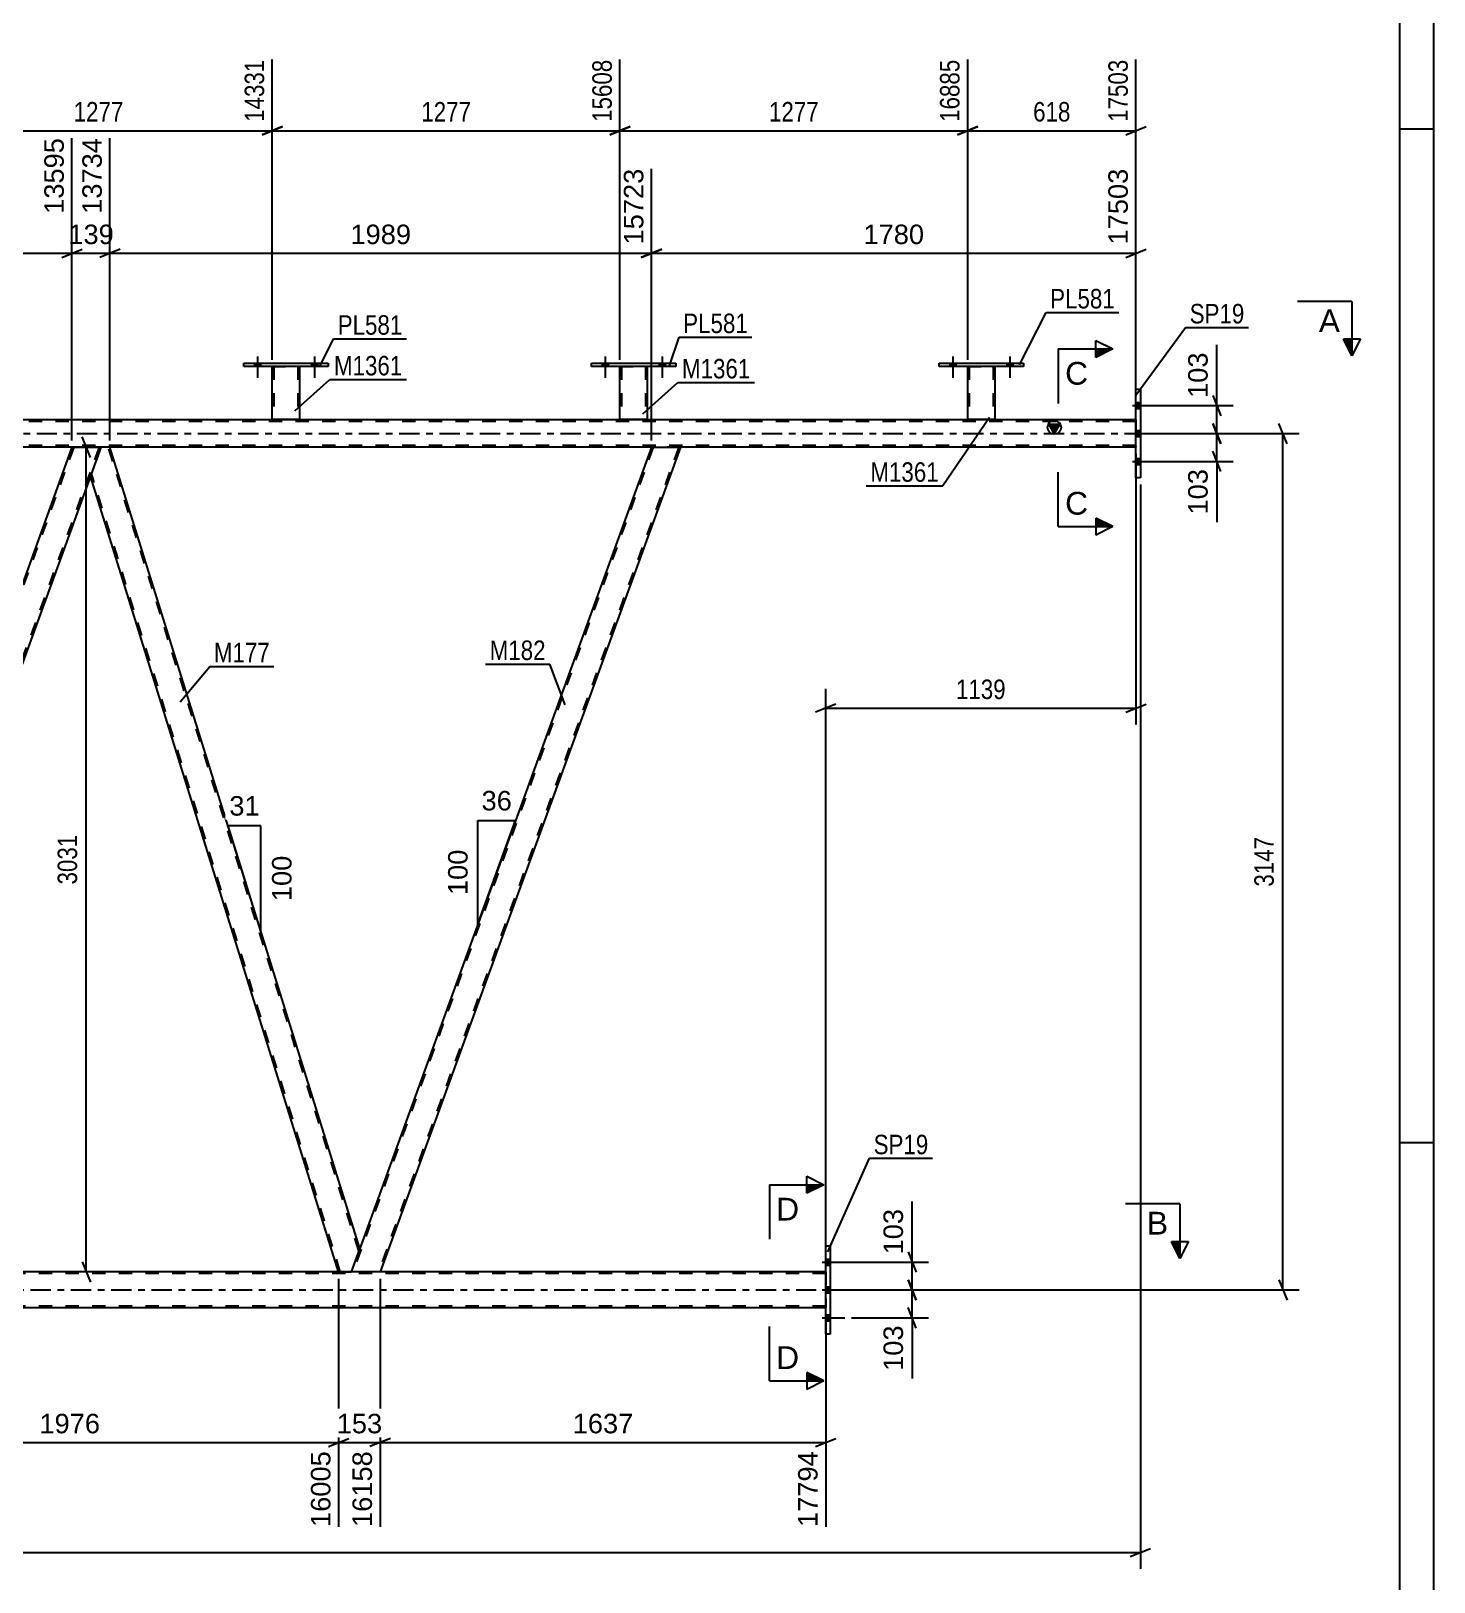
# Model space of a CAD drawing. Header units: millimetres. Extents: x -116 to 725, y -402 to 192.
# Drawn here: x 519.2 to 725.3, y -168.8 to 59.2 of the extents above; entities that cross this region are included whole.
import ezdxf

# ---------------------------------------------------------------- set-up
doc = ezdxf.new("R2010")
doc.units = ezdxf.units.MM
doc.linetypes.add('DXK_LINE_DOT2', pattern=[3.9198, 1.9599, -1.9599])
doc.linetypes.add('DXK_LINE_DOT3', pattern=[5.9187, 2.979, -0.9799, 0.9799, -0.9799])
doc.styles.add('Arial', font='ARIAL.TTF', dxfattribs={"height": 0.2})
doc.styles.add('Arial Narrow', font='ARIALN.TTF', dxfattribs={"height": 0.2})

# ---------------------------------------------------------------- blocks, each defined once
blk = doc.blocks.new('Unknown-200057545-1133')
at = {"color": 5, "linetype": 'Continuous'}
for p, q in [((725.28, -402.25), (725.28, 191.75)), ((720.28, -397.25), (720.28, 186.75)), ((725.28, 44.75), (720.28, 44.75)), ((725.28, -104.25), (720.28, -104.25))]:
    blk.add_line(p, q, dxfattribs=at)
blk = doc.blocks.new('Bolt-200057545-4568 - 4561')
at = {"linetype": 'Continuous'}
for points in [[(654.13, 9.84), (655.01, 9.84), (655.01, 10.32), (654.13, 10.32)], [(662.53, 9.84), (663.41, 9.84), (663.41, 10.32), (662.53, 10.32)]]:
    blk.add_hatch(color=1, dxfattribs=at).paths.add_polyline_path(points)
at = {"color": 1, "linetype": 'Continuous'}
for p, q in [((654.13, 10.32), (654.13, 9.84)), ((654.57, 11.32), (654.57, 8.2)), ((655.01, 10.32), (655.01, 9.84)), ((662.53, 10.32), (662.53, 9.84)), ((662.97, 11.32), (662.97, 8.2)), ((663.41, 10.32), (663.41, 9.84))]:
    blk.add_line(p, q, dxfattribs=at)
blk = doc.blocks.new('Bolt-200057545-4567 - 4561')
at = {"linetype": 'Continuous'}
for points in [[(654.13, 9.84), (655.01, 9.84), (655.01, 10.32), (654.13, 10.32)], [(662.53, 9.84), (663.41, 9.84), (663.41, 10.32), (662.53, 10.32)]]:
    blk.add_hatch(color=1, dxfattribs=at).paths.add_polyline_path(points)
at = {"color": 1, "linetype": 'Continuous'}
for p, q in [((654.13, 10.32), (654.13, 9.84)), ((654.57, 11.32), (654.57, 8.2)), ((655.01, 10.32), (655.01, 9.84)), ((662.53, 10.32), (662.53, 9.84)), ((662.97, 11.32), (662.97, 8.2)), ((663.41, 10.32), (663.41, 9.84))]:
    blk.add_line(p, q, dxfattribs=at)
blk = doc.blocks.new('Bolt-200057545-4569 - 4561')
at = {"linetype": 'Continuous'}
for points in [[(603.05, 9.84), (603.93, 9.84), (603.93, 10.32), (603.05, 10.32)], [(611.45, 9.84), (612.33, 9.84), (612.33, 10.32), (611.45, 10.32)]]:
    blk.add_hatch(color=1, dxfattribs=at).paths.add_polyline_path(points)
at = {"color": 1, "linetype": 'Continuous'}
for p, q in [((603.05, 10.32), (603.05, 9.84)), ((603.49, 11.32), (603.49, 8.2)), ((603.93, 10.32), (603.93, 9.84)), ((611.45, 10.32), (611.45, 9.84)), ((611.89, 11.32), (611.89, 8.2)), ((612.33, 10.32), (612.33, 9.84))]:
    blk.add_line(p, q, dxfattribs=at)
blk = doc.blocks.new('Bolt-200057545-4570 - 4561')
at = {"linetype": 'Continuous'}
for points in [[(603.05, 9.84), (603.93, 9.84), (603.93, 10.32), (603.05, 10.32)], [(611.45, 9.84), (612.33, 9.84), (612.33, 10.32), (611.45, 10.32)]]:
    blk.add_hatch(color=1, dxfattribs=at).paths.add_polyline_path(points)
at = {"color": 1, "linetype": 'Continuous'}
for p, q in [((603.05, 10.32), (603.05, 9.84)), ((603.49, 11.32), (603.49, 8.2)), ((603.93, 10.32), (603.93, 9.84)), ((611.45, 10.32), (611.45, 9.84)), ((611.89, 11.32), (611.89, 8.2)), ((612.33, 10.32), (612.33, 9.84))]:
    blk.add_line(p, q, dxfattribs=at)
blk = doc.blocks.new('Bolt-200057545-4571 - 4561')
at = {"linetype": 'Continuous'}
for points in [[(551.97, 9.84), (552.85, 9.84), (552.85, 10.32), (551.97, 10.32)], [(560.37, 9.84), (561.25, 9.84), (561.25, 10.32), (560.37, 10.32)]]:
    blk.add_hatch(color=1, dxfattribs=at).paths.add_polyline_path(points)
at = {"color": 1, "linetype": 'Continuous'}
for p, q in [((551.97, 10.32), (551.97, 9.84)), ((552.41, 11.32), (552.41, 8.2)), ((552.85, 10.32), (552.85, 9.84)), ((560.37, 10.32), (560.37, 9.84)), ((560.81, 11.32), (560.81, 8.2)), ((561.25, 10.32), (561.25, 9.84))]:
    blk.add_line(p, q, dxfattribs=at)
blk = doc.blocks.new('Part-200057545-4653 - 4561')
at = {"color": 2, "linetype": 'Continuous'}
for p, q in [((652.57, 9.84), (652.57, 10.32)), ((652.57, 10.32), (664.97, 10.32)), ((664.97, 9.84), (652.57, 9.84)), ((664.97, 10.32), (664.97, 9.84))]:
    blk.add_line(p, q, dxfattribs=at)
blk = doc.blocks.new('Bolt-200057545-4572 - 4561')
at = {"linetype": 'Continuous'}
for points in [[(551.97, 9.84), (552.85, 9.84), (552.85, 10.32), (551.97, 10.32)], [(560.37, 9.84), (561.25, 9.84), (561.25, 10.32), (560.37, 10.32)]]:
    blk.add_hatch(color=1, dxfattribs=at).paths.add_polyline_path(points)
at = {"color": 1, "linetype": 'Continuous'}
for p, q in [((551.97, 10.32), (551.97, 9.84)), ((552.41, 11.32), (552.41, 8.2)), ((552.85, 10.32), (552.85, 9.84)), ((560.37, 10.32), (560.37, 9.84)), ((560.81, 11.32), (560.81, 8.2)), ((561.25, 10.32), (561.25, 9.84))]:
    blk.add_line(p, q, dxfattribs=at)
blk = doc.blocks.new('Part-200057545-4658 - 4561')
at = {"color": 2, "linetype": 'Continuous'}
for p, q in [((656.77, 2.07), (656.77, 9.84)), ((660.77, 9.84), (660.77, 2.07)), ((660.74, 2.07), (656.77, 2.07)), ((660.77, 2.07), (660.74, 2.07))]:
    blk.add_line(p, q, dxfattribs=at)
at = {"color": 7, "linetype": 'DXK_LINE_DOT2'}
for p, q in [((656.77, 9.84), (660.77, 9.84)), ((656.77, 9.84), (656.77, 9.84)), ((656.77, 9.84), (656.77, 9.84)), ((657.01, 9.84), (657.01, 2.07)), ((660.53, 9.84), (660.53, 2.07)), ((660.77, 9.84), (660.77, 9.84)), ((660.77, 9.84), (660.77, 9.84)), ((660.46, 2.07), (660.48, 2.07)), ((660.48, 2.07), (660.52, 2.07)), ((660.52, 2.07), (660.53, 2.07))]:
    blk.add_line(p, q, dxfattribs=at)
blk = doc.blocks.new('Part-200057545-4678 - 4561')
at = {"color": 2, "linetype": 'Continuous'}
for p, q in [((554.61, 2.07), (554.61, 9.84)), ((558.61, 9.84), (558.61, 2.07)), ((558.58, 2.07), (554.61, 2.07)), ((558.61, 2.07), (558.58, 2.07))]:
    blk.add_line(p, q, dxfattribs=at)
at = {"color": 7, "linetype": 'DXK_LINE_DOT2'}
for p, q in [((554.61, 9.84), (558.61, 9.84)), ((554.61, 9.84), (554.61, 9.84)), ((554.61, 9.84), (554.61, 9.84)), ((554.85, 9.84), (554.85, 2.07)), ((558.37, 9.84), (558.37, 2.07)), ((558.61, 9.84), (558.61, 9.84)), ((558.61, 9.84), (558.61, 9.84)), ((558.3, 2.07), (558.32, 2.07)), ((558.32, 2.07), (558.36, 2.07)), ((558.36, 2.07), (558.37, 2.07))]:
    blk.add_line(p, q, dxfattribs=at)
blk = doc.blocks.new('Part-200057545-5009 - 4561')
at = {"color": 7, "linetype": 'DXK_LINE_DOT2'}
for p, q in [((610.57, -2), (566.45, -123.22)), ((614.32, -2), (570.2, -123.22)), ((567.46, -119.75), (566.2, -123.22)), ((570.45, -123.22), (566.2, -123.22))]:
    blk.add_line(p, q, dxfattribs=at)
at = {"color": 2, "linetype": 'Continuous'}
for p, q in [((610.32, -2), (567.46, -119.75)), ((614.57, -2), (570.45, -123.22)), ((610.32, -2), (614.57, -2))]:
    blk.add_line(p, q, dxfattribs=at)
blk = doc.blocks.new('Part-200057545-4663 - 4561')
at = {"color": 2, "linetype": 'Continuous'}
for p, q in [((601.49, 9.84), (601.49, 10.32)), ((601.49, 10.32), (613.89, 10.32)), ((613.89, 9.84), (601.49, 9.84)), ((613.89, 10.32), (613.89, 9.84))]:
    blk.add_line(p, q, dxfattribs=at)
blk = doc.blocks.new('Part-200057545-4668 - 4561')
at = {"color": 2, "linetype": 'Continuous'}
for p, q in [((605.69, 2.07), (605.69, 9.84)), ((609.69, 9.84), (609.69, 2.07)), ((609.66, 2.07), (605.69, 2.07)), ((609.69, 2.07), (609.66, 2.07))]:
    blk.add_line(p, q, dxfattribs=at)
at = {"color": 7, "linetype": 'DXK_LINE_DOT2'}
for p, q in [((605.69, 9.84), (609.69, 9.84)), ((605.69, 9.84), (605.69, 9.84)), ((605.69, 9.84), (605.69, 9.84)), ((605.93, 9.84), (605.93, 2.07)), ((609.45, 9.84), (609.45, 2.07)), ((609.69, 9.84), (609.69, 9.84)), ((609.69, 9.84), (609.69, 9.84)), ((609.38, 2.07), (609.4, 2.07)), ((609.4, 2.07), (609.44, 2.07)), ((609.44, 2.07), (609.45, 2.07))]:
    blk.add_line(p, q, dxfattribs=at)
blk = doc.blocks.new('Part-200057545-4673 - 4561')
at = {"color": 2, "linetype": 'Continuous'}
for p, q in [((550.41, 9.84), (550.41, 10.32)), ((550.41, 10.32), (562.81, 10.32)), ((562.81, 9.84), (550.41, 9.84)), ((562.81, 10.32), (562.81, 9.84))]:
    blk.add_line(p, q, dxfattribs=at)
blk = doc.blocks.new('Bolt-200057545-4868 - 4561')
at = {"linetype": 'Continuous'}
for points in [[(636.56, -122.2), (636.56, -121.32), (635.92, -121.32), (635.92, -122.2)], [(636.56, -122.2), (636.56, -121.32), (635.92, -121.32), (635.92, -122.2)], [(636.56, -122.2), (636.56, -121.32), (635.92, -121.32), (635.92, -122.2)], [(636.56, -126.3), (636.56, -125.42), (635.92, -125.42), (635.92, -126.3)], [(636.56, -126.3), (636.56, -125.42), (635.92, -125.42), (635.92, -126.3)], [(636.56, -130.4), (636.56, -129.52), (635.92, -129.52), (635.92, -130.4)], [(636.56, -130.4), (636.56, -129.52), (635.92, -129.52), (635.92, -130.4)], [(636.56, -130.4), (636.56, -129.52), (635.92, -129.52), (635.92, -130.4)]]:
    blk.add_hatch(color=1, dxfattribs=at).paths.add_polyline_path(points)
at = {"color": 1, "linetype": 'Continuous'}
for p, q in [((635.4, -121.76), (638.72, -121.76)), ((635.4, -121.76), (638.72, -121.76)), ((635.4, -121.76), (638.72, -121.76)), ((635.92, -121.32), (636.56, -121.32)), ((635.92, -121.32), (636.56, -121.32)), ((635.92, -121.32), (636.56, -121.32)), ((635.92, -122.2), (636.56, -122.2)), ((635.92, -122.2), (636.56, -122.2)), ((635.92, -122.2), (636.56, -122.2)), ((635.4, -125.86), (638.72, -125.86)), ((635.4, -125.86), (638.72, -125.86)), ((635.92, -125.42), (636.56, -125.42)), ((635.92, -125.42), (636.56, -125.42)), ((635.92, -126.3), (636.56, -126.3)), ((635.92, -126.3), (636.56, -126.3)), ((635.92, -129.52), (636.56, -129.52)), ((635.92, -129.52), (636.56, -129.52)), ((635.92, -129.52), (636.56, -129.52)), ((635.4, -129.96), (638.72, -129.96)), ((635.4, -129.96), (638.72, -129.96)), ((635.4, -129.96), (638.72, -129.96)), ((635.92, -130.4), (636.56, -130.4)), ((635.92, -130.4), (636.56, -130.4)), ((635.92, -130.4), (636.56, -130.4))]:
    blk.add_line(p, q, dxfattribs=at)
blk = doc.blocks.new('Part-200057545-4930 - 4561')
at = {"color": 7, "linetype": 'DXK_LINE_DOT2'}
for p, q in [((635.92, -123.46), (-43.18, -123.46)), ((635.92, -123.22), (635.92, -128.5)), ((635.92, -128.26), (-43.18, -128.26))]:
    blk.add_line(p, q, dxfattribs=at)
at = {"color": 2, "linetype": 'Continuous'}
for p, q in [((635.92, -123.22), (489.78, -123.22)), ((635.92, -128.5), (489.78, -128.5))]:
    blk.add_line(p, q, dxfattribs=at)
at = {"color": 7, "linetype": 'DXK_LINE_DOT3'}
blk.add_line((-43.18, -125.86), (635.92, -125.86), dxfattribs=at)
blk = doc.blocks.new('Part-200057545-4824 - 4561')
at = {"linetype": 'Continuous'}
blk.add_hatch(color=2, dxfattribs=at).paths.add_polyline_path([(669.5, 0), (668.7, 1.4), (670.3, 1.4)])
at = {"color": 7, "linetype": 'DXK_LINE_DOT2'}
for p, q in [((681.5, 1.76), (-18.61, 1.76)), ((681.5, 2), (681.5, -2)), ((681.5, -1.76), (-18.61, -1.76)), ((530.76, -2), (525.18, -2)), ((614.57, -2), (610.32, -2))]:
    blk.add_line(p, q, dxfattribs=at)
at = {"color": 2, "linetype": 'Continuous'}
for p, q in [((681.5, 2), (105.13, 2)), ((669.5, 0), (668.7, 1.4)), ((668.7, 1.4), (670.3, 1.4)), ((670.3, 1.4), (669.5, 0)), ((525.18, -2), (445.62, -2)), ((610.32, -2), (530.76, -2)), ((681.5, -2), (614.57, -2))]:
    blk.add_line(p, q, dxfattribs=at)
at = {"color": 7, "linetype": 'DXK_LINE_DOT3'}
blk.add_line((-18.61, 0), (681.5, 0), dxfattribs=at)
at = {"color": 2, "linetype": 'Continuous'}
blk.add_circle((669.5, 0.9), 1, dxfattribs=at)
blk = doc.blocks.new('Part-200057545-4950 - 4561')
at = {"color": 2, "linetype": 'Continuous'}
for p, q in [((681.5, -6.5), (681.5, 6.5)), ((681.5, 6.5), (682.14, 6.5)), ((682.14, 6.5), (682.14, -6.5)), ((682.14, -6.5), (681.5, -6.5))]:
    blk.add_line(p, q, dxfattribs=at)
blk = doc.blocks.new('Bolt-200057545-4869 - 4561')
at = {"linetype": 'Continuous'}
for points in [[(682.14, 3.66), (682.14, 4.54), (681.5, 4.54), (681.5, 3.66)], [(682.14, 3.66), (682.14, 4.54), (681.5, 4.54), (681.5, 3.66)], [(682.14, 3.66), (682.14, 4.54), (681.5, 4.54), (681.5, 3.66)], [(682.14, -0.44), (682.14, 0.44), (681.5, 0.44), (681.5, -0.44)], [(682.14, -0.44), (682.14, 0.44), (681.5, 0.44), (681.5, -0.44)], [(682.14, -4.54), (682.14, -3.66), (681.5, -3.66), (681.5, -4.54)], [(682.14, -4.54), (682.14, -3.66), (681.5, -3.66), (681.5, -4.54)], [(682.14, -4.54), (682.14, -3.66), (681.5, -3.66), (681.5, -4.54)]]:
    blk.add_hatch(color=1, dxfattribs=at).paths.add_polyline_path(points)
at = {"color": 1, "linetype": 'Continuous'}
for p, q in [((680.98, 4.1), (684.3, 4.1)), ((680.98, 4.1), (684.3, 4.1)), ((680.98, 4.1), (684.3, 4.1)), ((681.5, 4.54), (682.14, 4.54)), ((681.5, 4.54), (682.14, 4.54)), ((681.5, 4.54), (682.14, 4.54)), ((681.5, 3.66), (682.14, 3.66)), ((681.5, 3.66), (682.14, 3.66)), ((681.5, 3.66), (682.14, 3.66)), ((681.5, 0.44), (682.14, 0.44)), ((681.5, 0.44), (682.14, 0.44)), ((680.98, 0), (684.3, 0)), ((680.98, 0), (684.3, 0)), ((681.5, -0.44), (682.14, -0.44)), ((681.5, -0.44), (682.14, -0.44)), ((680.98, -4.1), (684.3, -4.1)), ((680.98, -4.1), (684.3, -4.1)), ((680.98, -4.1), (684.3, -4.1)), ((681.5, -3.66), (682.14, -3.66)), ((681.5, -3.66), (682.14, -3.66)), ((681.5, -3.66), (682.14, -3.66)), ((681.5, -4.54), (682.14, -4.54)), ((681.5, -4.54), (682.14, -4.54)), ((681.5, -4.54), (682.14, -4.54))]:
    blk.add_line(p, q, dxfattribs=at)
blk = doc.blocks.new('Part-200057545-4945 - 4561')
at = {"color": 2, "linetype": 'Continuous'}
for p, q in [((635.92, -132.36), (635.92, -119.36)), ((635.92, -119.36), (636.56, -119.36)), ((636.56, -119.36), (636.56, -132.36)), ((636.56, -132.36), (635.92, -132.36))]:
    blk.add_line(p, q, dxfattribs=at)
blk = doc.blocks.new('Part-200057545-5014 - 4561')
at = {"color": 2, "linetype": 'Continuous'}
for p, q in [((529.44, -2), (527.89, -6.25)), ((530.76, -2), (529.44, -2)), ((567.46, -119.75), (530.76, -2)), ((564.35, -123.22), (527.89, -6.25)), ((567.19, -120.49), (566.2, -123.22)), ((567.46, -119.75), (567.19, -120.49))]:
    blk.add_line(p, q, dxfattribs=at)
at = {"color": 7, "linetype": 'DXK_LINE_DOT2'}
for p, q in [((567.32, -120.12), (530.51, -2)), ((564.6, -123.22), (528.03, -5.88)), ((567.44, -119.81), (567.19, -120.49)), ((564.35, -123.22), (566.2, -123.22))]:
    blk.add_line(p, q, dxfattribs=at)
blk = doc.blocks.new('Part-200057545-5019 - 4561')
at = {"color": 7, "linetype": 'DXK_LINE_DOT2'}
for p, q in [((525.44, -2), (481.32, -123.22)), ((529.18, -2), (485.06, -123.22)), ((529.44, -2), (527.89, -6.25)), ((482.82, -118.4), (481.06, -123.22)), ((487.08, -118.4), (485.32, -123.22)), ((485.32, -123.22), (481.06, -123.22))]:
    blk.add_line(p, q, dxfattribs=at)
at = {"color": 2, "linetype": 'Continuous'}
for p, q in [((525.18, -2), (482.82, -118.4)), ((525.18, -2), (529.44, -2)), ((527.89, -6.25), (487.08, -118.4))]:
    blk.add_line(p, q, dxfattribs=at)
blk = doc.blocks.new('StraightDimension-200057545-16116 - 4561')
at = {"color": 7, "linetype": 'Continuous'}
for p, q in [((610.32, -1), (610.32, 38.91)), ((681.5, 3), (681.5, 38.91)), ((611.82, 27.09), (608.82, 25.89)), ((610.32, 26.49), (681.5, 26.49)), ((680, 25.89), (683, 27.09))]:
    blk.add_line(p, q, dxfattribs=at)
at = {"color": 0, "linetype": 'Continuous'}
blk.add_wipeout([(680.9, 39.51), (676.7, 39.51), (676.7, 27.19), (680.9, 27.19)], dxfattribs=at)
at = {"color": 0}
blk.add_wipeout([(650.96, 27.24), (650.96, 31.44), (640.86, 31.44), (640.86, 27.24)], dxfattribs=at)
at = {"color": 3, "linetype": 'Continuous', "style": 'Arial'}
blk.add_text('17503', height=2.865, rotation=90.0002, dxfattribs=at).set_placement((680.3, 27.79))
at = {"color": 3, "style": 'Arial'}
blk.add_text('1780', height=2.865, dxfattribs=at).set_placement((641.46, 27.84))
blk = doc.blocks.new('StraightDimension-200057545-10812 - 4561')
at = {"color": 7, "linetype": 'Continuous'}
for p, q in [((554.61, 10.84), (554.61, 54.95)), ((605.69, 10.84), (605.69, 54.95)), ((556.11, 45.11), (553.11, 43.91)), ((554.61, 44.51), (605.69, 44.51)), ((604.19, 43.91), (607.19, 45.11))]:
    blk.add_line(p, q, dxfattribs=at)
at = {"color": 0, "linetype": 'Continuous'}
blk.add_wipeout([(605.09, 55.55), (600.89, 55.55), (600.89, 45.21), (605.09, 45.21)], dxfattribs=at)
at = {"color": 0}
blk.add_wipeout([(584.41, 45.26), (584.41, 49.46), (575.9, 49.46), (575.9, 45.26)], dxfattribs=at)
at = {"color": 3, "linetype": 'Continuous', "style": 'Arial Narrow'}
blk.add_text('15608', height=2.863, rotation=90.0002, dxfattribs=at).set_placement((604.49, 45.81))
at = {"color": 3, "style": 'Arial Narrow'}
blk.add_text('1277', height=2.863, dxfattribs=at).set_placement((576.5, 45.86))
blk = doc.blocks.new('StraightDimension-200057545-5122 - 4561')
at = {"color": 7, "linetype": 'Continuous'}
for p, q in [((682.14, -7.5), (682.14, -166.86)), ((680.64, -165.06), (683.64, -163.86)), ((-57.88, -164.46), (682.14, -164.46))]:
    blk.add_line(p, q, dxfattribs=at)
blk = doc.blocks.new('StraightDimension-200057545-10810 - 4561')
at = {"color": 7, "linetype": 'Continuous'}
for p, q in [((656.77, 10.84), (656.77, 54.95)), ((681.5, 3), (681.5, 54.95)), ((658.27, 45.11), (655.27, 43.91)), ((656.77, 44.51), (681.5, 44.51)), ((680, 43.91), (683, 45.11))]:
    blk.add_line(p, q, dxfattribs=at)
at = {"color": 0, "linetype": 'Continuous'}
blk.add_wipeout([(680.9, 55.55), (676.7, 55.55), (676.7, 45.21), (680.9, 45.21)], dxfattribs=at)
at = {"color": 0}
blk.add_wipeout([(672.48, 45.26), (672.48, 49.46), (665.79, 49.46), (665.79, 45.26)], dxfattribs=at)
at = {"color": 3, "linetype": 'Continuous', "style": 'Arial Narrow'}
blk.add_text('17503', height=2.863, rotation=90.0002, dxfattribs=at).set_placement((680.3, 45.81))
at = {"color": 3, "style": 'Arial Narrow'}
blk.add_text('618', height=2.863, dxfattribs=at).set_placement((666.39, 45.86))
blk = doc.blocks.new('StraightDimension-200057545-15768 - 4561')
at = {"color": 7, "linetype": 'Continuous'}
for p, q in [((485.32, -124.22), (485.32, -160.7)), ((564.35, -124.22), (564.35, -160.7)), ((486.82, -147.68), (483.82, -148.88)), ((562.85, -148.88), (565.85, -147.68)), ((485.32, -148.28), (564.35, -148.28))]:
    blk.add_line(p, q, dxfattribs=at)
at = {"color": 0}
blk.add_wipeout([(529.88, -147.53), (529.88, -143.33), (519.79, -143.33), (519.79, -147.53)], dxfattribs=at)
at = {"color": 0, "linetype": 'Continuous'}
blk.add_wipeout([(563.75, -148.98), (559.55, -148.98), (559.55, -161.3), (563.75, -161.3)], dxfattribs=at)
at = {"color": 3, "style": 'Arial'}
blk.add_text('1976', height=2.865, dxfattribs=at).set_placement((520.39, -146.93))
at = {"color": 3, "linetype": 'Continuous', "style": 'Arial'}
blk.add_text('16005', height=2.865, rotation=90.0002, dxfattribs=at).set_placement((563.15, -160.7))
blk = doc.blocks.new('StraightDimension-200057545-16118 - 4561')
at = {"color": 7, "linetype": 'Continuous'}
for p, q in [((525.18, -1), (525.18, 43.41)), ((530.76, -1), (530.76, 43.41)), ((523.68, 25.89), (526.68, 27.09)), ((525.18, 26.49), (530.76, 26.49)), ((532.26, 27.09), (529.26, 25.89))]:
    blk.add_line(p, q, dxfattribs=at)
at = {"color": 0}
blk.add_wipeout([(531.91, 27.24), (531.91, 31.44), (524.04, 31.44), (524.04, 27.24)], dxfattribs=at)
at = {"color": 0, "linetype": 'Continuous'}
blk.add_wipeout([(530.16, 44.01), (525.96, 44.01), (525.96, 31.69), (530.16, 31.69)], dxfattribs=at)
at = {"color": 3, "linetype": 'Continuous', "style": 'Arial'}
blk.add_text('13734', height=2.865, rotation=90.0002, dxfattribs=at).set_placement((529.56, 32.29))
at = {"color": 3, "style": 'Arial'}
blk.add_text('139', height=2.865, dxfattribs=at).set_placement((524.64, 27.84))
blk = doc.blocks.new('StraightDimension-200057545-5097 - 4561')
at = {"color": 7, "linetype": 'Continuous'}
for p, q in [((681.5, -3), (681.5, -42.77)), ((635.92, -122.22), (635.92, -37.52)), ((637.42, -39.77), (634.42, -40.97)), ((635.92, -40.37), (681.5, -40.37)), ((680, -40.97), (683, -39.77))]:
    blk.add_line(p, q, dxfattribs=at)
at = {"color": 0}
blk.add_wipeout([(662.97, -39.62), (662.97, -35.42), (654.45, -35.42), (654.45, -39.62)], dxfattribs=at)
at = {"color": 3, "style": 'Arial Narrow'}
blk.add_text('1139', height=2.863, dxfattribs=at).set_placement((655.05, -39.02))
blk = doc.blocks.new('StraightDimension-200057545-16117 - 4561')
at = {"color": 7, "linetype": 'Continuous'}
for p, q in [((530.76, -1), (530.76, 43.41)), ((610.32, -1), (610.32, 38.91)), ((532.26, 27.09), (529.26, 25.89)), ((530.76, 26.49), (610.32, 26.49)), ((608.82, 25.89), (611.82, 27.09))]:
    blk.add_line(p, q, dxfattribs=at)
at = {"color": 0, "linetype": 'Continuous'}
blk.add_wipeout([(609.72, 39.51), (605.52, 39.51), (605.52, 27.19), (609.72, 27.19)], dxfattribs=at)
at = {"color": 0}
blk.add_wipeout([(575.58, 27.24), (575.58, 31.44), (565.49, 31.44), (565.49, 27.24)], dxfattribs=at)
at = {"color": 3, "linetype": 'Continuous', "style": 'Arial'}
blk.add_text('15723', height=2.865, rotation=90.0002, dxfattribs=at).set_placement((609.12, 27.79))
at = {"color": 3, "style": 'Arial'}
blk.add_text('1989', height=2.865, dxfattribs=at).set_placement((566.09, 27.84))
blk = doc.blocks.new('StraightDimension-200057545-5252 - 4561')
at = {"color": 7, "linetype": 'Continuous'}
for p, q in [((609.32, -2), (524.43, -2)), ((527.88, -3.5), (526.68, -0.5)), ((527.28, -123.22), (527.28, -2)), ((526.68, -121.72), (527.88, -124.72)), ((565.2, -123.22), (524.43, -123.22))]:
    blk.add_line(p, q, dxfattribs=at)
at = {"color": 0}
blk.add_wipeout([(526.53, -58.35), (522.33, -58.35), (522.33, -66.87), (526.53, -66.87)], dxfattribs=at)
at = {"color": 3, "style": 'Arial Narrow'}
blk.add_text('3031', height=2.863, rotation=90.0002, dxfattribs=at).set_placement((525.93, -66.27))
blk = doc.blocks.new('StraightDimension-200057545-5299 - 4561')
at = {"color": 7, "linetype": 'Continuous'}
for p, q in [((703.69, -1.5), (702.49, 1.5)), ((683.14, 0), (705.49, 0)), ((703.09, -125.86), (703.09, 0)), ((702.49, -124.36), (703.69, -127.36)), ((637.56, -125.86), (705.49, -125.86))]:
    blk.add_line(p, q, dxfattribs=at)
at = {"color": 0}
blk.add_wipeout([(702.34, -58.67), (698.14, -58.67), (698.14, -67.19), (702.34, -67.19)], dxfattribs=at)
at = {"color": 3, "style": 'Arial Narrow'}
blk.add_text('3147', height=2.863, rotation=90.0002, dxfattribs=at).set_placement((701.74, -66.59))
blk = doc.blocks.new('StraightDimension-200057545-10811 - 4561')
at = {"color": 7, "linetype": 'Continuous'}
for p, q in [((605.69, 10.84), (605.69, 54.95)), ((656.77, 10.84), (656.77, 54.95)), ((607.19, 45.11), (604.19, 43.91)), ((605.69, 44.51), (656.77, 44.51)), ((655.27, 43.91), (658.27, 45.11))]:
    blk.add_line(p, q, dxfattribs=at)
at = {"color": 0, "linetype": 'Continuous'}
blk.add_wipeout([(656.17, 55.55), (651.97, 55.55), (651.97, 45.21), (656.17, 45.21)], dxfattribs=at)
at = {"color": 0}
blk.add_wipeout([(635.49, 45.26), (635.49, 49.46), (626.98, 49.46), (626.98, 45.26)], dxfattribs=at)
at = {"color": 3, "linetype": 'Continuous', "style": 'Arial Narrow'}
blk.add_text('16885', height=2.863, rotation=90.0002, dxfattribs=at).set_placement((655.57, 45.81))
at = {"color": 3, "style": 'Arial Narrow'}
blk.add_text('1277', height=2.863, dxfattribs=at).set_placement((627.58, 45.86))
blk = doc.blocks.new('StraightDimension-200057545-6279 - 4561')
at = {"color": 7, "linetype": 'Continuous'}
for p, q in [((692.78, 5.6), (693.98, 2.6)), ((683.77, 4.1), (695.78, 4.1)), ((693.38, 0), (693.38, 4.1)), ((693.98, -1.5), (692.78, 1.5)), ((683.77, 0), (695.78, 0))]:
    blk.add_line(p, q, dxfattribs=at)
at = {"color": 0}
blk.add_wipeout([(692.63, 12.5), (688.43, 12.5), (688.43, 4.62), (692.63, 4.62)], dxfattribs=at)
at = {"color": 7, "linetype": 'Continuous'}
blk.add_line((693.38, 4.1), (693.38, 13.02), dxfattribs=at)
blk.add_line((693.38, 4.1), (693.38, 13.02), dxfattribs=at)
at = {"color": 3, "style": 'Arial'}
blk.add_text('103', height=2.865, rotation=90.0002, dxfattribs=at).set_placement((692.03, 5.23))
blk = doc.blocks.new('StraightDimension-200057545-6289 - 4561')
at = {"color": 7, "linetype": 'Continuous'}
for p, q in [((692.78, 1.5), (693.98, -1.5)), ((683.77, 0), (695.78, 0)), ((693.38, -4.1), (693.38, 0)), ((683.77, -4.1), (695.78, -4.1)), ((693.98, -5.6), (692.78, -2.6))]:
    blk.add_line(p, q, dxfattribs=at)
at = {"color": 0}
blk.add_wipeout([(692.63, -4.63), (688.43, -4.63), (688.43, -12.5), (692.63, -12.5)], dxfattribs=at)
at = {"color": 7, "linetype": 'Continuous'}
blk.add_line((693.38, -4.1), (693.38, -13.02), dxfattribs=at)
blk.add_line((693.38, -4.1), (693.38, -13.02), dxfattribs=at)
at = {"color": 3, "style": 'Arial'}
blk.add_text('103', height=2.865, rotation=90.0002, dxfattribs=at).set_placement((692.03, -11.9))
blk = doc.blocks.new('AngleDimension-200057545-6485 - 4561')
at = {"color": 7, "linetype": 'Continuous'}
for p, q in [((550.85, -66.46), (548.1, -57.65)), ((552.93, -57.65), (548.1, -57.65)), ((552.93, -73.12), (548.1, -57.65)), ((552.93, -73.12), (552.93, -57.65))]:
    blk.add_line(p, q, dxfattribs=at)
at = {"color": 0}
for points in [[(553.34, -56.75), (553.34, -52.55), (547.69, -52.55), (547.69, -56.75)], [(558.03, -61.45), (553.83, -61.45), (553.83, -69.32), (558.03, -69.32)]]:
    blk.add_wipeout(points, dxfattribs=at)
at = {"color": 3, "style": 'Arial'}
blk.add_text('31', height=2.865, dxfattribs=at).set_placement((548.29, -56.15))
blk.add_text('100', height=2.865, rotation=90.0002, dxfattribs=at).set_placement((557.43, -68.72))
blk = doc.blocks.new('AngleDimension-200057545-6499 - 4561')
at = {"color": 7, "linetype": 'Continuous'}
for p, q in [((584.8, -56.89), (590.34, -56.89)), ((584.8, -72.11), (590.34, -56.89)), ((584.8, -72.11), (584.8, -56.89)), ((585.91, -69.06), (590.34, -56.89))]:
    blk.add_line(p, q, dxfattribs=at)
at = {"color": 0}
for points in [[(590.39, -55.99), (590.39, -51.79), (584.75, -51.79), (584.75, -55.99)], [(583.9, -60.56), (579.7, -60.56), (579.7, -68.43), (583.9, -68.43)]]:
    blk.add_wipeout(points, dxfattribs=at)
at = {"color": 3, "style": 'Arial'}
blk.add_text('36', height=2.865, dxfattribs=at).set_placement((585.35, -55.39))
blk.add_text('100', height=2.865, rotation=90.0002, dxfattribs=at).set_placement((583.3, -67.83))
blk = doc.blocks.new('StraightDimension-200057545-10813 - 4561')
at = {"color": 7, "linetype": 'Continuous'}
for p, q in [((503.53, 10.84), (503.53, 54.95)), ((554.61, 10.84), (554.61, 54.95)), ((505.03, 45.11), (502.03, 43.91)), ((503.53, 44.51), (554.61, 44.51)), ((553.11, 43.91), (556.11, 45.11))]:
    blk.add_line(p, q, dxfattribs=at)
at = {"color": 0, "linetype": 'Continuous'}
blk.add_wipeout([(554.01, 55.55), (549.81, 55.55), (549.81, 45.21), (554.01, 45.21)], dxfattribs=at)
at = {"color": 0}
blk.add_wipeout([(533.33, 45.26), (533.33, 49.46), (524.82, 49.46), (524.82, 45.26)], dxfattribs=at)
at = {"color": 3, "linetype": 'Continuous', "style": 'Arial Narrow'}
blk.add_text('14331', height=2.863, rotation=90.0002, dxfattribs=at).set_placement((553.41, 45.81))
at = {"color": 3, "style": 'Arial Narrow'}
blk.add_text('1277', height=2.863, dxfattribs=at).set_placement((525.42, 45.86))
blk = doc.blocks.new('StraightDimension-200057545-15732 - 4561')
at = {"color": 7, "linetype": 'Continuous'}
for p, q in [((648.02, -120.26), (649.22, -123.26)), ((638.06, -121.76), (651.02, -121.76)), ((648.62, -125.86), (648.62, -121.76)), ((649.22, -127.36), (648.02, -124.36)), ((638.06, -125.86), (651.02, -125.86))]:
    blk.add_line(p, q, dxfattribs=at)
at = {"color": 0}
blk.add_wipeout([(647.87, -113.36), (643.67, -113.36), (643.67, -121.24), (647.87, -121.24)], dxfattribs=at)
at = {"color": 7, "linetype": 'Continuous'}
blk.add_line((648.62, -121.76), (648.62, -112.84), dxfattribs=at)
blk.add_line((648.62, -121.76), (648.62, -112.84), dxfattribs=at)
at = {"color": 3, "style": 'Arial'}
blk.add_text('103', height=2.865, rotation=90.0002, dxfattribs=at).set_placement((647.27, -120.64))
blk = doc.blocks.new('StraightDimension-200057545-15733 - 4561')
at = {"color": 7, "linetype": 'Continuous'}
for p, q in [((648.02, -124.36), (649.22, -127.36)), ((638.06, -125.86), (651.02, -125.86)), ((648.62, -129.96), (648.62, -125.86)), ((649.22, -131.46), (648.02, -128.46)), ((639.72, -129.96), (651.02, -129.96))]:
    blk.add_line(p, q, dxfattribs=at)
at = {"color": 0}
blk.add_wipeout([(647.87, -130.49), (643.67, -130.49), (643.67, -138.36), (647.87, -138.36)], dxfattribs=at)
at = {"color": 7, "linetype": 'Continuous'}
blk.add_line((648.62, -129.96), (648.62, -138.88), dxfattribs=at)
blk.add_line((648.62, -129.96), (648.62, -138.88), dxfattribs=at)
at = {"color": 3, "style": 'Arial'}
blk.add_text('103', height=2.865, rotation=90.0002, dxfattribs=at).set_placement((647.27, -137.76))
blk = doc.blocks.new('StraightDimension-200057545-15766 - 4561')
at = {"color": 7, "linetype": 'Continuous'}
for p, q in [((570.45, -124.22), (570.45, -160.7)), ((635.92, -129.5), (635.92, -160.7)), ((571.95, -147.68), (568.95, -148.88)), ((634.42, -148.88), (637.42, -147.68)), ((570.45, -148.28), (635.92, -148.28))]:
    blk.add_line(p, q, dxfattribs=at)
at = {"color": 0}
blk.add_wipeout([(608.24, -147.53), (608.24, -143.33), (598.14, -143.33), (598.14, -147.53)], dxfattribs=at)
at = {"color": 0, "linetype": 'Continuous'}
blk.add_wipeout([(635.32, -148.98), (631.12, -148.98), (631.12, -161.3), (635.32, -161.3)], dxfattribs=at)
at = {"color": 3, "style": 'Arial'}
blk.add_text('1637', height=2.865, dxfattribs=at).set_placement((598.74, -146.93))
at = {"color": 3, "linetype": 'Continuous', "style": 'Arial'}
blk.add_text('17794', height=2.865, rotation=90.0002, dxfattribs=at).set_placement((634.72, -160.7))
blk = doc.blocks.new('StraightDimension-200057545-15767 - 4561')
at = {"color": 7, "linetype": 'Continuous'}
for p, q in [((564.35, -124.22), (564.35, -160.7)), ((570.45, -124.22), (570.45, -160.7)), ((562.85, -148.88), (565.85, -147.68)), ((571.95, -147.68), (568.95, -148.88)), ((564.35, -148.28), (570.45, -148.28))]:
    blk.add_line(p, q, dxfattribs=at)
at = {"color": 0}
blk.add_wipeout([(571.34, -147.53), (571.34, -143.33), (563.47, -143.33), (563.47, -147.53)], dxfattribs=at)
at = {"color": 0, "linetype": 'Continuous'}
blk.add_wipeout([(569.85, -148.98), (565.65, -148.98), (565.65, -161.3), (569.85, -161.3)], dxfattribs=at)
at = {"color": 3, "style": 'Arial'}
blk.add_text('153', height=2.865, dxfattribs=at).set_placement((564.07, -146.93))
at = {"color": 3, "linetype": 'Continuous', "style": 'Arial'}
blk.add_text('16158', height=2.865, rotation=90.0002, dxfattribs=at).set_placement((569.25, -160.7))
blk = doc.blocks.new('StraightDimension-200057545-16119 - 4561')
at = {"color": 7, "linetype": 'Continuous'}
for p, q in [((445.62, -1), (445.62, 43.41)), ((525.18, -1), (525.18, 43.41)), ((447.12, 27.09), (444.12, 25.89)), ((445.62, 26.49), (525.18, 26.49)), ((523.68, 25.89), (526.68, 27.09))]:
    blk.add_line(p, q, dxfattribs=at)
at = {"color": 0, "linetype": 'Continuous'}
blk.add_wipeout([(524.58, 44.01), (520.38, 44.01), (520.38, 31.69), (524.58, 31.69)], dxfattribs=at)
at = {"color": 0}
blk.add_wipeout([(490.45, 27.24), (490.45, 31.44), (480.36, 31.44), (480.36, 27.24)], dxfattribs=at)
at = {"color": 3, "linetype": 'Continuous', "style": 'Arial'}
blk.add_text('13595', height=2.865, rotation=90.0002, dxfattribs=at).set_placement((523.98, 32.29))
at = {"color": 3, "style": 'Arial'}
blk.add_text('1989', height=2.865, dxfattribs=at).set_placement((480.96, 27.84))
blk = doc.blocks.new('Mark-200057545-4649 - 4561')
at = {"color": 0}
blk.add_wipeout([(678.39, 18.39), (678.39, 21.39), (668.89, 21.39), (668.89, 18.39)], dxfattribs=at)
blk.add_wipeout([(678.39, 18.39), (678.39, 21.39), (668.89, 21.39), (668.89, 18.39)], dxfattribs=at)
at = {"color": 30, "linetype": 'Continuous'}
for p, q in [((664.38, 10.12), (668.29, 17.79)), ((668.29, 17.79), (678.99, 17.79))]:
    blk.add_line(p, q, dxfattribs=at)
at = {"color": 3, "style": 'Arial Narrow'}
blk.add_text('PL581', height=2.863, dxfattribs=at).set_placement((668.89, 18.39))
blk = doc.blocks.new('Mark-200057545-4654 - 4561')
at = {"color": 0}
blk.add_wipeout([(652.53, -7.09), (652.53, -4.09), (642.48, -4.09), (642.48, -7.09)], dxfattribs=at)
blk.add_wipeout([(652.53, -7.09), (652.53, -4.09), (642.48, -4.09), (642.48, -7.09)], dxfattribs=at)
at = {"color": 30, "linetype": 'Continuous'}
for p in [(660, 2.38), (641.88, -7.69)]:
    blk.add_line(p, (653.13, -7.69), dxfattribs=at)
at = {"color": 3, "style": 'Arial Narrow'}
blk.add_text('M1361', height=2.863, dxfattribs=at).set_placement((642.48, -7.09))
blk = doc.blocks.new('SectionMark-200057545-6528 - 4561')
at = {"color": 6, "linetype": 'Continuous'}
for p in [(713.22, 19.4), (714.47, 13.9)]:
    blk.add_line(p, (713.22, 11.4), dxfattribs=at)
at = {"color": 0, "linetype": 'Continuous'}
blk.add_wipeout([(711.47, 14.9), (711.47, 18.4), (708.36, 18.4), (708.36, 14.9)], dxfattribs=at)
at = {"linetype": 'Continuous'}
blk.add_hatch(color=6, dxfattribs=at).paths.add_polyline_path([(711.97, 13.9), (713.22, 13.9), (713.22, 11.4)])
at = {"color": 6, "linetype": 'Continuous'}
for p, q in [((713.22, 19.4), (705.22, 19.4)), ((711.97, 13.9), (714.47, 13.9)), ((713.22, 11.4), (711.97, 13.9))]:
    blk.add_line(p, q, dxfattribs=at)
at = {"color": 3, "linetype": 'Continuous', "style": 'Arial'}
blk.add_text('A', height=3.34, dxfattribs=at).set_placement((708.36, 14.9))
blk = doc.blocks.new('Mark-200057545-4669 - 4561')
at = {"color": 0}
blk.add_wipeout([(573.72, 14.53), (573.72, 17.53), (564.22, 17.53), (564.22, 14.53)], dxfattribs=at)
blk.add_wipeout([(573.72, 14.53), (573.72, 17.53), (564.22, 17.53), (564.22, 14.53)], dxfattribs=at)
at = {"color": 30, "linetype": 'Continuous'}
for p, q in [((561.61, 9.87), (563.62, 13.93)), ((563.62, 13.93), (574.32, 13.93))]:
    blk.add_line(p, q, dxfattribs=at)
at = {"color": 3, "style": 'Arial Narrow'}
blk.add_text('PL581', height=2.863, dxfattribs=at).set_placement((564.22, 14.53))
blk = doc.blocks.new('Mark-200057545-5005 - 4561')
at = {"color": 0}
blk.add_wipeout([(594.77, -33.28), (594.77, -30.28), (586.55, -30.28), (586.55, -33.28)], dxfattribs=at)
blk.add_wipeout([(594.77, -33.28), (594.77, -30.28), (586.55, -30.28), (586.55, -33.28)], dxfattribs=at)
at = {"color": 30, "linetype": 'Continuous'}
for p in [(585.95, -33.88), (597.65, -39.88)]:
    blk.add_line(p, (595.37, -33.88), dxfattribs=at)
at = {"color": 3, "style": 'Arial Narrow'}
blk.add_text('M182', height=2.863, dxfattribs=at).set_placement((586.55, -33.28))
blk = doc.blocks.new('Mark-200057545-4659 - 4561')
at = {"color": 0}
blk.add_wipeout([(624.48, 14.76), (624.48, 17.76), (614.98, 17.76), (614.98, 14.76)], dxfattribs=at)
blk.add_wipeout([(624.48, 14.76), (624.48, 17.76), (614.98, 17.76), (614.98, 14.76)], dxfattribs=at)
at = {"color": 30, "linetype": 'Continuous'}
for p, q in [((612.96, 9.93), (614.38, 14.16)), ((614.38, 14.16), (625.08, 14.16))]:
    blk.add_line(p, q, dxfattribs=at)
at = {"color": 3, "style": 'Arial Narrow'}
blk.add_text('PL581', height=2.863, dxfattribs=at).set_placement((614.98, 14.76))
blk = doc.blocks.new('Mark-200057545-4664 - 4561')
at = {"color": 0}
blk.add_wipeout([(624.86, 8.1), (624.86, 11.1), (614.8, 11.1), (614.8, 8.1)], dxfattribs=at)
blk.add_wipeout([(624.86, 8.1), (624.86, 11.1), (614.8, 11.1), (614.8, 8.1)], dxfattribs=at)
at = {"color": 30, "linetype": 'Continuous'}
for p, q in [((609.06, 2.89), (614.2, 7.5)), ((614.2, 7.5), (625.46, 7.5))]:
    blk.add_line(p, q, dxfattribs=at)
at = {"color": 3, "style": 'Arial Narrow'}
blk.add_text('M1361', height=2.863, dxfattribs=at).set_placement((614.8, 8.1))
blk = doc.blocks.new('Mark-200057545-4674 - 4561')
at = {"color": 0}
blk.add_wipeout([(573.72, 8.55), (573.72, 11.55), (563.67, 11.55), (563.67, 8.55)], dxfattribs=at)
blk.add_wipeout([(573.72, 8.55), (573.72, 11.55), (563.67, 11.55), (563.67, 8.55)], dxfattribs=at)
at = {"color": 30, "linetype": 'Continuous'}
for p, q in [((557.94, 3.33), (563.07, 7.95)), ((563.07, 7.95), (574.32, 7.95))]:
    blk.add_line(p, q, dxfattribs=at)
at = {"color": 3, "style": 'Arial Narrow'}
blk.add_text('M1361', height=2.863, dxfattribs=at).set_placement((563.67, 8.55))
blk = doc.blocks.new('Mark-200057545-4946 - 4561')
at = {"color": 0}
blk.add_wipeout([(697.43, 16.19), (697.43, 19.19), (689.39, 19.19), (689.39, 16.19)], dxfattribs=at)
blk.add_wipeout([(697.43, 16.19), (697.43, 19.19), (689.39, 19.19), (689.39, 16.19)], dxfattribs=at)
at = {"color": 30, "linetype": 'Continuous'}
for p, q in [((681.5, 5.64), (688.79, 15.59)), ((688.79, 15.59), (698.03, 15.59))]:
    blk.add_line(p, q, dxfattribs=at)
at = {"color": 3, "style": 'Arial Narrow'}
blk.add_text('SP19', height=2.863, dxfattribs=at).set_placement((689.39, 16.19))
blk = doc.blocks.new('Mark-200057545-4941 - 4561')
at = {"color": 0}
blk.add_wipeout([(651, -105.92), (651, -102.92), (642.96, -102.92), (642.96, -105.92)], dxfattribs=at)
blk.add_wipeout([(651, -105.92), (651, -102.92), (642.96, -102.92), (642.96, -105.92)], dxfattribs=at)
at = {"color": 30, "linetype": 'Continuous'}
for p, q in [((636.25, -120.24), (642.36, -106.52)), ((642.36, -106.52), (651.6, -106.52))]:
    blk.add_line(p, q, dxfattribs=at)
at = {"color": 3, "style": 'Arial Narrow'}
blk.add_text('SP19', height=2.863, dxfattribs=at).set_placement((642.96, -105.92))
blk = doc.blocks.new('Mark-200057545-5010 - 4561')
at = {"color": 0}
blk.add_wipeout([(554.25, -33.62), (554.25, -30.62), (546.03, -30.62), (546.03, -33.62)], dxfattribs=at)
blk.add_wipeout([(554.25, -33.62), (554.25, -30.62), (546.03, -30.62), (546.03, -33.62)], dxfattribs=at)
at = {"color": 30, "linetype": 'Continuous'}
for p, q in [((541.06, -39.43), (545.43, -34.22)), ((545.43, -34.22), (554.85, -34.22))]:
    blk.add_line(p, q, dxfattribs=at)
at = {"color": 3, "style": 'Arial Narrow'}
blk.add_text('M177', height=2.863, dxfattribs=at).set_placement((546.03, -33.62))
blk = doc.blocks.new('SectionMark-200057545-6522 - 4561')
at = {"color": 6, "linetype": 'Continuous'}
for p in [(687.96, -113.22), (689.21, -118.72)]:
    blk.add_line(p, (687.96, -121.22), dxfattribs=at)
at = {"color": 0, "linetype": 'Continuous'}
blk.add_wipeout([(686.21, -117.72), (686.21, -114.22), (683.1, -114.22), (683.1, -117.72)], dxfattribs=at)
at = {"linetype": 'Continuous'}
blk.add_hatch(color=6, dxfattribs=at).paths.add_polyline_path([(686.71, -118.72), (687.96, -118.72), (687.96, -121.22)])
at = {"color": 6, "linetype": 'Continuous'}
for p, q in [((687.96, -113.22), (679.96, -113.22)), ((686.71, -118.72), (689.21, -118.72)), ((687.96, -121.22), (686.71, -118.72))]:
    blk.add_line(p, q, dxfattribs=at)
at = {"color": 3, "linetype": 'Continuous', "style": 'Arial'}
blk.add_text('B', height=3.34, dxfattribs=at).set_placement((683.1, -117.72))
blk = doc.blocks.new('SectionMark-200057545-6524 - 4561')
at = {"color": 6, "linetype": 'Continuous'}
for p, q in [((675.59, 13.68), (678.09, 12.43)), ((670.09, 12.43), (678.09, 12.43)), ((670.09, -13.67), (678.09, -13.67)), ((678.09, -13.67), (675.59, -14.92))]:
    blk.add_line(p, q, dxfattribs=at)
at = {"color": 0, "linetype": 'Continuous'}
for points in [[(674.46, 7.18), (674.46, 10.68), (671.09, 10.68), (671.09, 7.18)], [(674.46, -11.92), (674.46, -8.42), (671.09, -8.42), (671.09, -11.92)]]:
    blk.add_wipeout(points, dxfattribs=at)
at = {"linetype": 'Continuous'}
for points in [[(675.59, 11.18), (675.59, 12.43), (678.09, 12.43)], [(675.59, -13.67), (675.59, -12.42), (678.09, -13.67)]]:
    blk.add_hatch(color=6, dxfattribs=at).paths.add_polyline_path(points)
at = {"color": 6, "linetype": 'Continuous'}
for p, q in [((675.59, 11.18), (675.59, 13.68)), ((670.09, 12.43), (670.09, 4.43)), ((678.09, 12.43), (675.59, 11.18)), ((670.09, -13.67), (670.09, -5.67)), ((678.09, -13.67), (675.59, -12.42)), ((675.59, -12.42), (675.59, -14.92))]:
    blk.add_line(p, q, dxfattribs=at)
at = {"color": 3, "linetype": 'Continuous', "style": 'Arial'}
for p in [(671.09, 7.18), (671.09, -11.92)]:
    blk.add_text('C', height=3.34, dxfattribs=at).set_placement(p)
blk = doc.blocks.new('SectionMark-200057545-16486 - 4561')
at = {"color": 6, "linetype": 'Continuous'}
for p, q in [((633.14, -109.16), (635.64, -110.41)), ((627.64, -110.41), (635.64, -110.41)), ((627.64, -139.23), (635.64, -139.23)), ((635.64, -139.23), (633.14, -140.48))]:
    blk.add_line(p, q, dxfattribs=at)
at = {"color": 0, "linetype": 'Continuous'}
for points in [[(632.01, -115.66), (632.01, -112.16), (628.64, -112.16), (628.64, -115.66)], [(632.01, -137.48), (632.01, -133.98), (628.64, -133.98), (628.64, -137.48)]]:
    blk.add_wipeout(points, dxfattribs=at)
at = {"linetype": 'Continuous'}
for points in [[(633.14, -111.66), (633.14, -110.41), (635.64, -110.41)], [(633.14, -139.23), (633.14, -137.98), (635.64, -139.23)]]:
    blk.add_hatch(color=6, dxfattribs=at).paths.add_polyline_path(points)
at = {"color": 6, "linetype": 'Continuous'}
for p, q in [((633.14, -111.66), (633.14, -109.16)), ((627.64, -110.41), (627.64, -118.41)), ((635.64, -110.41), (633.14, -111.66)), ((627.64, -139.23), (627.64, -131.23)), ((635.64, -139.23), (633.14, -137.98)), ((633.14, -137.98), (633.14, -140.48))]:
    blk.add_line(p, q, dxfattribs=at)
at = {"color": 3, "linetype": 'Continuous', "style": 'Arial'}
for p in [(628.64, -115.66), (628.64, -137.48)]:
    blk.add_text('D', height=3.34, dxfattribs=at).set_placement(p)

msp = doc.modelspace()

# ---------------------------------------------------------------- block references
for name in ['Unknown-200057545-1133', 'Part-200057545-4673 - 4561', 'Bolt-200057545-4571 - 4561', 'Bolt-200057545-4572 - 4561', 'Part-200057545-4678 - 4561', 'Part-200057545-4663 - 4561', 'Bolt-200057545-4569 - 4561', 'Bolt-200057545-4570 - 4561', 'Part-200057545-4668 - 4561', 'Part-200057545-4653 - 4561', 'Bolt-200057545-4568 - 4561', 'Bolt-200057545-4567 - 4561', 'Part-200057545-4658 - 4561', 'Part-200057545-4950 - 4561', 'Bolt-200057545-4869 - 4561', 'Part-200057545-4824 - 4561', 'Part-200057545-5019 - 4561', 'Part-200057545-5014 - 4561', 'Part-200057545-5009 - 4561', 'Part-200057545-4945 - 4561', 'Bolt-200057545-4868 - 4561', 'Part-200057545-4930 - 4561']:
    msp.add_blockref(name, (0, 0))

# ---------------------------------------------------------------- next in the draw order: block references
for name in ['StraightDimension-200057545-10812 - 4561', 'StraightDimension-200057545-16118 - 4561', 'StraightDimension-200057545-16116 - 4561', 'StraightDimension-200057545-5122 - 4561']:
    msp.add_blockref(name, (0, 0))

# ---------------------------------------------------------------- next in the draw order: block references
for name in ['StraightDimension-200057545-10810 - 4561', 'StraightDimension-200057545-16117 - 4561', 'StraightDimension-200057545-5097 - 4561', 'StraightDimension-200057545-15768 - 4561']:
    msp.add_blockref(name, (0, 0))

# ---------------------------------------------------------------- next in the draw order: block references
for name in ['StraightDimension-200057545-10813 - 4561', 'StraightDimension-200057545-10811 - 4561', 'Mark-200057545-4649 - 4561', 'StraightDimension-200057545-5299 - 4561', 'StraightDimension-200057545-5252 - 4561']:
    msp.add_blockref(name, (0, 0))

# ---------------------------------------------------------------- next in the draw order: block references
for name in ['StraightDimension-200057545-16119 - 4561', 'StraightDimension-200057545-6279 - 4561', 'Mark-200057545-4654 - 4561', 'Mark-200057545-5010 - 4561', 'Mark-200057545-5005 - 4561', 'AngleDimension-200057545-6499 - 4561', 'AngleDimension-200057545-6485 - 4561', 'StraightDimension-200057545-15732 - 4561']:
    msp.add_blockref(name, (0, 0))

# ---------------------------------------------------------------- next in the draw order: block references
for name in ['SectionMark-200057545-6528 - 4561', 'StraightDimension-200057545-6289 - 4561', 'Mark-200057545-4941 - 4561', 'StraightDimension-200057545-15733 - 4561']:
    msp.add_blockref(name, (0, 0))

# ---------------------------------------------------------------- next in the draw order: block references
for name in ['Mark-200057545-4946 - 4561', 'Mark-200057545-4669 - 4561', 'Mark-200057545-4659 - 4561', 'SectionMark-200057545-6524 - 4561', 'SectionMark-200057545-6522 - 4561', 'StraightDimension-200057545-15766 - 4561']:
    msp.add_blockref(name, (0, 0))

# ---------------------------------------------------------------- next in the draw order: block references
for name in ['Mark-200057545-4674 - 4561', 'Mark-200057545-4664 - 4561', 'SectionMark-200057545-16486 - 4561', 'StraightDimension-200057545-15767 - 4561']:
    msp.add_blockref(name, (0, 0))

doc.saveas('drawing.dxf')
